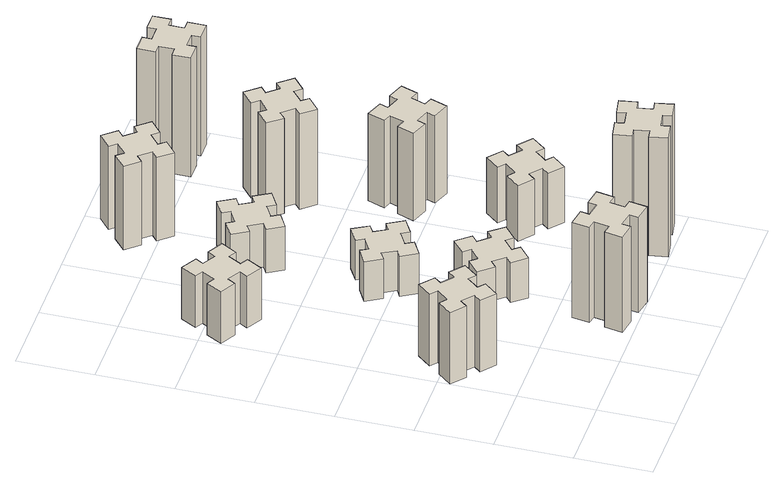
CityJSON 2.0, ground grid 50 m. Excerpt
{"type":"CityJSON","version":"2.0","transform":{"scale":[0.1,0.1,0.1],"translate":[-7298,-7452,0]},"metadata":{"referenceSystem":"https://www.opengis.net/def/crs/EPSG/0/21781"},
"CityObjects":{
"building1":{"type":"Building","attributes":{"class":"1000","function":"1000","usage":"1000","yearOfConstruction":2016,"roofType":"1000","measuredHeight":54,"storeysAboveGround":30,"storeysBelowGround":0},"geometry":[{"type":"Solid","lod":"1","boundaries":[[[[0,1,2,3,4,5,6,7,8,9,10,11,12,13,14,15,16,17,18,19]],[[17,16,20,21]],[[16,15,22,20]],[[15,14,23,22]],[[14,13,24,23]],[[13,12,25,24]],[[12,11,26,25]],[[11,10,27,26]],[[10,9,28,27]],[[9,8,29,28]],[[8,7,30,29]],[[7,6,31,30]],[[6,5,32,31]],[[5,4,33,32]],[[4,3,34,33]],[[3,2,35,34]],[[2,1,36,35]],[[1,0,37,36]],[[0,19,38,37]],[[19,18,39,38]],[[18,17,21,39]],[[24,25,26,27,28,29,30,31,32,33,34,35,36,37,38,39,21,20,22,23]]]]}]},
"building2":{"type":"Building","attributes":{"class":"1000","function":"1000","usage":"1000","yearOfConstruction":2016,"roofType":"1000","measuredHeight":39,"storeysAboveGround":30,"storeysBelowGround":0},"geometry":[{"type":"Solid","lod":"1","boundaries":[[[[40,41,42,43,44,45,46,47,48,49,50,51,52,53,54,55,56,57,58,59]],[[57,56,60,61]],[[56,55,62,60]],[[55,54,63,62]],[[54,53,64,63]],[[53,52,65,64]],[[52,51,66,65]],[[51,50,67,66]],[[50,49,68,67]],[[49,48,69,68]],[[48,47,70,69]],[[47,46,71,70]],[[46,45,72,71]],[[45,44,73,72]],[[44,43,74,73]],[[43,42,75,74]],[[42,41,76,75]],[[41,40,77,76]],[[40,59,78,77]],[[59,58,79,78]],[[58,57,61,79]],[[64,65,66,67,68,69,70,71,72,73,74,75,76,77,78,79,61,60,62,63]]]]}]},
"building3":{"type":"Building","attributes":{"class":"1000","function":"1000","usage":"1000","yearOfConstruction":2016,"roofType":"1000","measuredHeight":72,"storeysAboveGround":30,"storeysBelowGround":0},"geometry":[{"type":"Solid","lod":"1","boundaries":[[[[80,81,82,83,84,85,86,87,88,89,90,91,92,93,94,95,96,97,98,99]],[[97,96,100,101]],[[96,95,102,100]],[[95,94,103,102]],[[94,93,104,103]],[[93,92,105,104]],[[92,91,106,105]],[[91,90,107,106]],[[90,89,108,107]],[[89,88,109,108]],[[88,87,110,109]],[[87,86,111,110]],[[86,85,112,111]],[[85,84,113,112]],[[84,83,114,113]],[[83,82,115,114]],[[82,81,116,115]],[[81,80,117,116]],[[80,99,118,117]],[[99,98,119,118]],[[98,97,101,119]],[[104,105,106,107,108,109,110,111,112,113,114,115,116,117,118,119,101,100,102,103]]]]}]},
"building4":{"type":"Building","attributes":{"class":"1000","function":"1000","usage":"1000","yearOfConstruction":2016,"roofType":"1000","measuredHeight":30,"storeysAboveGround":30,"storeysBelowGround":0},"geometry":[{"type":"Solid","lod":"1","boundaries":[[[[120,121,122,123,124,125,126,127,128,129,130,131,132,133,134,135,136,137,138,139]],[[137,136,140,141]],[[136,135,142,140]],[[135,134,143,142]],[[134,133,144,143]],[[133,132,145,144]],[[132,131,146,145]],[[131,130,147,146]],[[130,129,148,147]],[[129,128,149,148]],[[128,127,150,149]],[[127,126,151,150]],[[126,125,152,151]],[[125,124,153,152]],[[124,123,154,153]],[[123,122,155,154]],[[122,121,156,155]],[[121,120,157,156]],[[120,139,158,157]],[[139,138,159,158]],[[138,137,141,159]],[[144,145,146,147,148,149,150,151,152,153,154,155,156,157,158,159,141,140,142,143]]]]}]},
"building5":{"type":"Building","attributes":{"class":"1000","function":"1000","usage":"1000","yearOfConstruction":2016,"roofType":"1000","measuredHeight":30,"storeysAboveGround":30,"storeysBelowGround":0},"geometry":[{"type":"Solid","lod":"1","boundaries":[[[[160,161,162,163,164,165,166,167,168,169,170,171,172,173,174,175,176,177,178,179]],[[177,176,180,181]],[[176,175,182,180]],[[175,174,183,182]],[[174,173,184,183]],[[173,172,185,184]],[[172,171,186,185]],[[171,170,187,186]],[[170,169,188,187]],[[169,168,189,188]],[[168,167,190,189]],[[167,166,191,190]],[[166,165,192,191]],[[165,164,193,192]],[[164,163,194,193]],[[163,162,195,194]],[[162,161,196,195]],[[161,160,197,196]],[[160,179,198,197]],[[179,178,199,198]],[[178,177,181,199]],[[184,185,186,187,188,189,190,191,192,193,194,195,196,197,198,199,181,180,182,183]]]]}]},
"building6":{"type":"Building","attributes":{"class":"1000","function":"1000","usage":"1000","yearOfConstruction":2016,"roofType":"1000","measuredHeight":33,"storeysAboveGround":30,"storeysBelowGround":0},"geometry":[{"type":"Solid","lod":"1","boundaries":[[[[200,201,202,203,204,205,206,207,208,209,210,211,212,213,214,215,216,217,218,219]],[[217,216,220,221]],[[216,215,222,220]],[[215,214,223,222]],[[214,213,224,223]],[[213,212,225,224]],[[212,211,226,225]],[[211,210,227,226]],[[210,209,228,227]],[[209,208,229,228]],[[208,207,230,229]],[[207,206,231,230]],[[206,205,232,231]],[[205,204,233,232]],[[204,203,234,233]],[[203,202,235,234]],[[202,201,236,235]],[[201,200,237,236]],[[200,219,238,237]],[[219,218,239,238]],[[218,217,221,239]],[[224,225,226,227,228,229,230,231,232,233,234,235,236,237,238,239,221,220,222,223]]]]}]},
"building7":{"type":"Building","attributes":{"class":"1000","function":"1000","usage":"1000","yearOfConstruction":2016,"roofType":"1000","measuredHeight":90,"storeysAboveGround":30,"storeysBelowGround":0},"geometry":[{"type":"Solid","lod":"1","boundaries":[[[[240,241,242,243,244,245,246,247,248,249,250,251,252,253,254,255,256,257,258,259]],[[257,256,260,261]],[[256,255,262,260]],[[255,254,263,262]],[[254,253,264,263]],[[253,252,265,264]],[[252,251,266,265]],[[251,250,267,266]],[[250,249,268,267]],[[249,248,269,268]],[[248,247,270,269]],[[247,246,271,270]],[[246,245,272,271]],[[245,244,273,272]],[[244,243,274,273]],[[243,242,275,274]],[[242,241,276,275]],[[241,240,277,276]],[[240,259,278,277]],[[259,258,279,278]],[[258,257,261,279]],[[264,265,266,267,268,269,270,271,272,273,274,275,276,277,278,279,261,260,262,263]]]]}]},
"building8":{"type":"Building","attributes":{"class":"1000","function":"1000","usage":"1000","yearOfConstruction":2016,"roofType":"1000","measuredHeight":63,"storeysAboveGround":30,"storeysBelowGround":0},"geometry":[{"type":"Solid","lod":"1","boundaries":[[[[280,281,282,283,284,285,286,287,288,289,290,291,292,293,294,295,296,297,298,299]],[[297,296,300,301]],[[296,295,302,300]],[[295,294,303,302]],[[294,293,304,303]],[[293,292,305,304]],[[292,291,306,305]],[[291,290,307,306]],[[290,289,308,307]],[[289,288,309,308]],[[288,287,310,309]],[[287,286,311,310]],[[286,285,312,311]],[[285,284,313,312]],[[284,283,314,313]],[[283,282,315,314]],[[282,281,316,315]],[[281,280,317,316]],[[280,299,318,317]],[[299,298,319,318]],[[298,297,301,319]],[[304,305,306,307,308,309,310,311,312,313,314,315,316,317,318,319,301,300,302,303]]]]}]},
"building9":{"type":"Building","attributes":{"class":"1000","function":"1000","usage":"1000","yearOfConstruction":2016,"roofType":"1000","measuredHeight":42,"storeysAboveGround":30,"storeysBelowGround":0},"geometry":[{"type":"Solid","lod":"1","boundaries":[[[[320,321,322,323,324,325,326,327,328,329,330,331,332,333,334,335,336,337,338,339]],[[337,336,340,341]],[[336,335,342,340]],[[335,334,343,342]],[[334,333,344,343]],[[333,332,345,344]],[[332,331,346,345]],[[331,330,347,346]],[[330,329,348,347]],[[329,328,349,348]],[[328,327,350,349]],[[327,326,351,350]],[[326,325,352,351]],[[325,324,353,352]],[[324,323,354,353]],[[323,322,355,354]],[[322,321,356,355]],[[321,320,357,356]],[[320,339,358,357]],[[339,338,359,358]],[[338,337,341,359]],[[344,345,346,347,348,349,350,351,352,353,354,355,356,357,358,359,341,340,342,343]]]]}]},
"building10":{"type":"Building","attributes":{"class":"1000","function":"1000","usage":"1000","yearOfConstruction":2016,"roofType":"1000","measuredHeight":66,"storeysAboveGround":30,"storeysBelowGround":0},"geometry":[{"type":"Solid","lod":"1","boundaries":[[[[360,361,362,363,364,365,366,367,368,369,370,371,372,373,374,375,376,377,378,379]],[[377,376,380,381]],[[376,375,382,380]],[[375,374,383,382]],[[374,373,384,383]],[[373,372,385,384]],[[372,371,386,385]],[[371,370,387,386]],[[370,369,388,387]],[[369,368,389,388]],[[368,367,390,389]],[[367,366,391,390]],[[366,365,392,391]],[[365,364,393,392]],[[364,363,394,393]],[[363,362,395,394]],[[362,361,396,395]],[[361,360,397,396]],[[360,379,398,397]],[[379,378,399,398]],[[378,377,381,399]],[[384,385,386,387,388,389,390,391,392,393,394,395,396,397,398,399,381,380,382,383]]]]}]},
"building11":{"type":"Building","attributes":{"class":"1000","function":"1000","usage":"1000","yearOfConstruction":2016,"roofType":"1000","measuredHeight":72,"storeysAboveGround":30,"storeysBelowGround":0},"geometry":[{"type":"Solid","lod":"1","boundaries":[[[[400,401,402,403,404,405,406,407,408,409,410,411,412,413,414,415,416,417,418,419]],[[417,416,420,421]],[[416,415,422,420]],[[415,414,423,422]],[[414,413,424,423]],[[413,412,425,424]],[[412,411,426,425]],[[411,410,427,426]],[[410,409,428,427]],[[409,408,429,428]],[[408,407,430,429]],[[407,406,431,430]],[[406,405,432,431]],[[405,404,433,432]],[[404,403,434,433]],[[403,402,435,434]],[[402,401,436,435]],[[401,400,437,436]],[[400,419,438,437]],[[419,418,439,438]],[[418,417,421,439]],[[424,425,426,427,428,429,430,431,432,433,434,435,436,437,438,439,421,420,422,423]]]]}]},
"building12":{"type":"Building","attributes":{"class":"1000","function":"1000","usage":"1000","yearOfConstruction":2016,"roofType":"1000","measuredHeight":90,"storeysAboveGround":30,"storeysBelowGround":0},"geometry":[{"type":"Solid","lod":"1","boundaries":[[[[440,441,442,443,444,445,446,447,448,449,450,451,452,453,454,455,456,457,458,459]],[[457,456,460,461]],[[456,455,462,460]],[[455,454,463,462]],[[454,453,464,463]],[[453,452,465,464]],[[452,451,466,465]],[[451,450,467,466]],[[450,449,468,467]],[[449,448,469,468]],[[448,447,470,469]],[[447,446,471,470]],[[446,445,472,471]],[[445,444,473,472]],[[444,443,474,473]],[[443,442,475,474]],[[442,441,476,475]],[[441,440,477,476]],[[440,459,478,477]],[[459,458,479,478]],[[458,457,461,479]],[[464,465,466,467,468,469,470,471,472,473,474,475,476,477,478,479,461,460,462,463]]]]}]}
},
"vertices":[
[136,893,0],[213,829,0],[174,783,0],[266,706,0],[343,798,0],[297,836,0],[362,913,0],[408,874,0],[485,966,0],[393,1043,0],[354,997,0],[278,1062,0],[316,1108,0],[224,1185,0],[147,1093,0],[193,1054,0],[129,978,0],[83,1016,0],[6,924,0],[98,847,0],[129,978,540],[83,1016,540],[193,1054,540],[147,1093,540],[224,1185,540],[316,1108,540],[278,1062,540],[354,997,540],[393,1043,540],[485,966,540],[408,874,540],[362,913,540],[297,836,540],[343,798,540],[266,706,540],[174,783,540],[213,829,540],[136,893,540],[98,847,540],[6,924,540],
[316,2327,0],[366,2414,0],[418,2384,0],[478,2488,0],[374,2548,0],[344,2496,0],[257,2546,0],[287,2598,0],[183,2658,0],[123,2554,0],[175,2524,0],[125,2437,0],[73,2467,0],[13,2363,0],[117,2303,0],[147,2355,0],[234,2305,0],[204,2253,0],[308,2193,0],[368,2297,0],[234,2305,390],[204,2253,390],[147,2355,390],[117,2303,390],[13,2363,390],[73,2467,390],[125,2437,390],[175,2524,390],[123,2554,390],[183,2658,390],[287,2598,390],[257,2546,390],[344,2496,390],[374,2548,390],[478,2488,390],[418,2384,390],[366,2414,390],[316,2327,390],[368,2297,390],[308,2193,390],
[886,274,0],[868,175,0],[809,186,0],[788,67,0],[907,47,0],[917,106,0],[1015,88,0],[1005,29,0],[1123,8,0],[1144,127,0],[1085,137,0],[1102,235,0],[1161,225,0],[1182,343,0],[1064,364,0],[1054,305,0],[955,322,0],[966,381,0],[847,402,0],[827,284,0],[955,322,720],[966,381,720],[1054,305,720],[1064,364,720],[1182,343,720],[1161,225,720],[1102,235,720],[1085,137,720],[1144,127,720],[1123,8,720],[1005,29,720],[1015,88,720],[917,106,720],[907,47,720],[788,67,720],[809,186,720],[868,175,720],[886,274,720],[827,284,720],[847,402,720],
[1018,829,0],[1094,893,0],[1133,847,0],[1225,924,0],[1148,1016,0],[1102,978,0],[1037,1054,0],[1083,1093,0],[1006,1185,0],[914,1108,0],[953,1062,0],[876,997,0],[838,1043,0],[746,966,0],[823,874,0],[869,913,0],[933,836,0],[887,798,0],[964,706,0],[1056,783,0],[933,836,300],[887,798,300],[869,913,300],[823,874,300],[746,966,300],[838,1043,300],[876,997,300],[953,1062,300],[914,1108,300],[1006,1185,300],[1083,1093,300],[1037,1054,300],[1102,978,300],[1148,1016,300],[1225,924,300],[1133,847,300],[1094,893,300],[1018,829,300],[1056,783,300],[964,706,300],
[765,1574,0],[815,1487,0],[763,1457,0],[823,1353,0],[927,1413,0],[897,1465,0],[984,1515,0],[1014,1463,0],[1118,1523,0],[1058,1627,0],[1006,1597,0],[956,1684,0],[1008,1714,0],[948,1818,0],[844,1758,0],[874,1706,0],[787,1656,0],[757,1708,0],[653,1648,0],[713,1544,0],[787,1656,300],[757,1708,300],[874,1706,300],[844,1758,300],[948,1818,300],[1008,1714,300],[956,1684,300],[1006,1597,300],[1058,1627,300],[1118,1523,300],[1014,1463,300],[984,1515,300],[897,1465,300],[927,1413,300],[823,1353,300],[763,1457,300],[815,1487,300],[765,1574,300],[713,1544,300],[653,1648,300],
[765,2414,0],[815,2327,0],[763,2297,0],[823,2193,0],[927,2253,0],[897,2305,0],[984,2355,0],[1014,2303,0],[1118,2363,0],[1058,2467,0],[1006,2437,0],[956,2524,0],[1008,2554,0],[948,2658,0],[844,2598,0],[874,2546,0],[787,2496,0],[757,2548,0],[653,2488,0],[713,2384,0],[787,2496,330],[757,2548,330],[874,2546,330],[844,2598,330],[948,2658,330],[1008,2554,330],[956,2524,330],[1006,2437,330],[1058,2467,330],[1118,2363,330],[1014,2303,330],[984,2355,330],[897,2305,330],[927,2253,330],[823,2193,330],[763,2297,330],[815,2327,330],[765,2414,330],[713,2384,330],[653,2488,330],
[1755,322,0],[1657,305,0],[1647,364,0],[1528,343,0],[1549,225,0],[1608,235,0],[1626,137,0],[1567,127,0],[1587,8,0],[1706,29,0],[1695,88,0],[1794,106,0],[1804,47,0],[1922,67,0],[1901,186,0],[1842,175,0],[1825,274,0],[1884,284,0],[1863,402,0],[1745,381,0],[1825,274,900],[1884,284,900],[1842,175,900],[1901,186,900],[1922,67,900],[1804,47,900],[1794,106,900],[1695,88,900],[1706,29,900],[1587,8,900],[1567,127,900],[1626,137,900],[1608,235,900],[1549,225,900],[1528,343,900],[1647,364,900],[1657,305,900],[1755,322,900],[1745,381,900],[1863,402,900],
[1102,3198,0],[1037,3274,0],[1083,3313,0],[1006,3405,0],[914,3328,0],[953,3282,0],[876,3217,0],[838,3263,0],[746,3186,0],[823,3094,0],[869,3133,0],[933,3056,0],[887,3018,0],[964,2926,0],[1056,3003,0],[1018,3049,0],[1094,3113,0],[1133,3067,0],[1225,3144,0],[1148,3236,0],[1094,3113,630],[1133,3067,630],[1018,3049,630],[1056,3003,630],[964,2926,630],[887,3018,630],[933,3056,630],[869,3133,630],[823,3094,630],[746,3186,630],[838,3263,630],[876,3217,630],[953,3282,630],[914,3328,630],[1006,3405,630],[1083,3313,630],[1037,3274,630],[1102,3198,630],[1148,3236,630],[1225,3144,630],
[1834,997,0],[1758,1062,0],[1796,1108,0],[1704,1185,0],[1627,1093,0],[1673,1054,0],[1609,978,0],[1563,1016,0],[1486,924,0],[1578,847,0],[1616,893,0],[1693,829,0],[1654,783,0],[1746,706,0],[1823,798,0],[1777,836,0],[1842,913,0],[1888,874,0],[1965,966,0],[1873,1043,0],[1842,913,420],[1888,874,420],[1777,836,420],[1823,798,420],[1746,706,420],[1654,783,420],[1693,829,420],[1616,893,420],[1578,847,420],[1486,924,420],[1563,1016,420],[1609,978,420],[1673,1054,420],[1627,1093,420],[1704,1185,420],[1796,1108,420],[1758,1062,420],[1834,997,420],[1873,1043,420],[1965,966,420],
[1810,1772,0],[1716,1806,0],[1737,1862,0],[1624,1903,0],[1583,1790,0],[1639,1770,0],[1605,1676,0],[1549,1697,0],[1507,1584,0],[1620,1543,0],[1641,1599,0],[1735,1565,0],[1714,1509,0],[1827,1467,0],[1868,1580,0],[1812,1601,0],[1846,1695,0],[1902,1674,0],[1943,1787,0],[1830,1828,0],[1846,1695,660],[1902,1674,660],[1812,1601,660],[1868,1580,660],[1827,1467,660],[1714,1509,660],[1735,1565,660],[1641,1599,660],[1620,1543,660],[1507,1584,660],[1549,1697,660],[1605,1676,660],[1639,1770,660],[1583,1790,660],[1624,1903,660],[1737,1862,660],[1716,1806,660],[1810,1772,660],[1830,1828,660],[1943,1787,660],
[1409,2393,0],[1473,2316,0],[1427,2278,0],[1504,2186,0],[1596,2263,0],[1558,2309,0],[1634,2373,0],[1673,2327,0],[1765,2404,0],[1688,2496,0],[1642,2458,0],[1577,2534,0],[1623,2573,0],[1546,2665,0],[1454,2588,0],[1493,2542,0],[1416,2477,0],[1378,2523,0],[1286,2446,0],[1363,2354,0],[1416,2477,720],[1378,2523,720],[1493,2542,720],[1454,2588,720],[1546,2665,720],[1623,2573,720],[1577,2534,720],[1642,2458,720],[1688,2496,720],[1765,2404,720],[1673,2327,720],[1634,2373,720],[1558,2309,720],[1596,2263,720],[1504,2186,720],[1427,2278,720],[1473,2316,720],[1409,2393,720],[1363,2354,720],[1286,2446,720],
[1675,3055,0],[1775,3055,0],[1775,2995,0],[1895,2995,0],[1895,3115,0],[1835,3115,0],[1835,3215,0],[1895,3215,0],[1895,3335,0],[1775,3335,0],[1775,3275,0],[1675,3275,0],[1675,3335,0],[1555,3335,0],[1555,3215,0],[1615,3215,0],[1615,3115,0],[1555,3115,0],[1555,2995,0],[1675,2995,0],[1615,3115,900],[1555,3115,900],[1615,3215,900],[1555,3215,900],[1555,3335,900],[1675,3335,900],[1675,3275,900],[1775,3275,900],[1775,3335,900],[1895,3335,900],[1895,3215,900],[1835,3215,900],[1835,3115,900],[1895,3115,900],[1895,2995,900],[1775,2995,900],[1775,3055,900],[1675,3055,900],[1675,2995,900],[1555,2995,900]
]}
